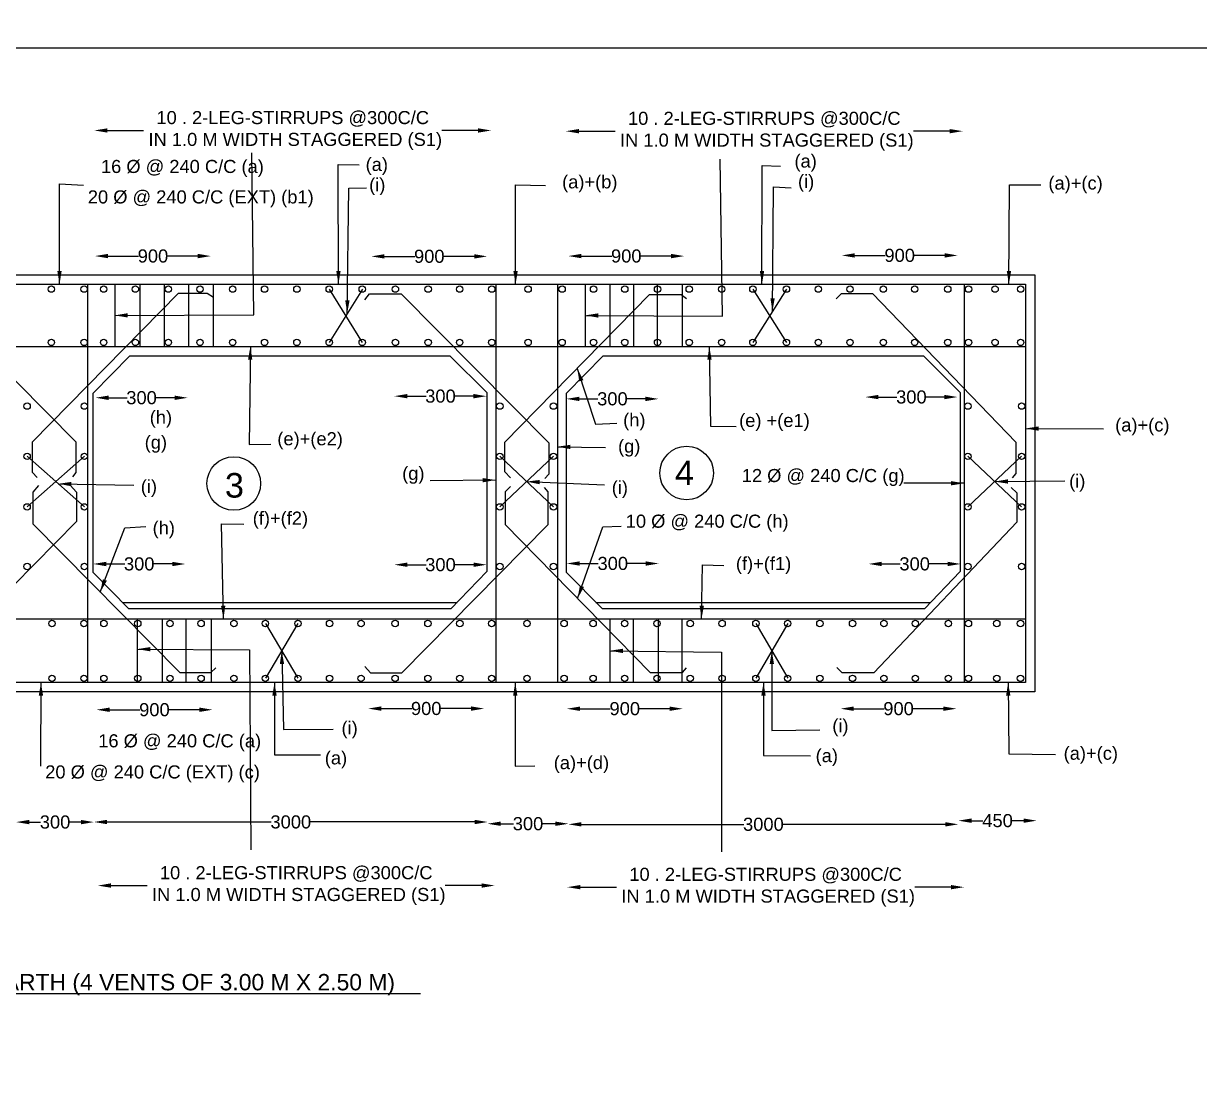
# Model space of a CAD drawing. Header units: millimetres. Extents: x 5124 to 2511772, y 2311 to 44400941.
# Drawn here: x 2504405 to 2507998, y 44397688 to 44400937 of the extents above; entities that cross this region are included whole.
import ezdxf

# ---------------------------------------------------------------- set-up
doc = ezdxf.new("R2010")
doc.units = ezdxf.units.MM
doc.header["$MEASUREMENT"] = 0
for name, color, linetype in [('DIMENSION', 7, 'Continuous'), ('DRAWING', 2, 'Continuous'), ('TEXT', 7, 'Continuous')]:
    doc.layers.add(name, color=color, linetype=linetype)
doc.styles.get("Standard").update_dxf_attribs({"font": 'arial.ttf', "height": 40})
doc.dimstyles.get("Standard").update_dxf_attribs({"dimtxt": 40, "dimasz": 40, "dimexe": 0.18, "dimexo": 0.0625, "dimgap": 0.09, "dimtad": 0, "dimdec": 0, "dimzin": 0, "dimdsep": 46, "dimtxsty": 'Standard', "dimcen": 0.09, "dimse1": 1, "dimse2": 1, "dimclrd": 1, "dimadec": 0, "dimazin": 0, "dimtfac": 1, "dimtdec": 0, "dimtofl": 0, "dimtmove": 0, "dimatfit": 3, "dimfxl": 1, "dimtolj": 1, "dimtzin": 0, "dimarcsym": 0})

# ---------------------------------------------------------------- blocks, each defined once
blk = doc.blocks.new('*D58')
at = {"layer": 'Defpoints', "color": 0}
for p in [(2504623.7, 44400225.5), (2504977.9, 44400226.3), (2504977.9, 44400225.5)]:
    blk.add_point(p, dxfattribs=at)
at = {"layer": 'DIMENSION', "color": 1, "lineweight": -2}
for p, q in [((2504663.7, 44400226.3), (2504756.6, 44400226.3)), ((2504937.9, 44400226.3), (2504845, 44400226.3))]:
    blk.add_line(p, q, dxfattribs=at)
at = {"layer": 'DIMENSION', "color": 1}
for points in [[(2504663.7, 44400233), (2504663.7, 44400219.7), (2504623.7, 44400226.3)], [(2504937.9, 44400233), (2504937.9, 44400219.7), (2504977.9, 44400226.3)]]:
    blk.add_solid(points, dxfattribs=at)
at = {"layer": 'DIMENSION', "color": 0, "insert": (2504800.8, 44400226.3), "char_height": 40, "attachment_point": 5}
blk.add_mtext('\\A1;900', dxfattribs=at)
blk = doc.blocks.new('*D59')
at = {"layer": 'Defpoints', "color": 0}
for p in [(2505822.3, 44400225.4), (2505468, 44400224.6), (2505822.3, 44400224.6)]:
    blk.add_point(p, dxfattribs=at)
at = {"layer": 'DIMENSION', "color": 1, "lineweight": -2}
for p, q in [((2505508, 44400225.4), (2505600.9, 44400225.4)), ((2505782.3, 44400225.4), (2505689.3, 44400225.4))]:
    blk.add_line(p, q, dxfattribs=at)
at = {"layer": 'DIMENSION', "color": 1}
for points in [[(2505508, 44400232), (2505508, 44400218.7), (2505468, 44400225.4)], [(2505782.3, 44400232), (2505782.3, 44400218.7), (2505822.3, 44400225.4)]]:
    blk.add_solid(points, dxfattribs=at)
at = {"layer": 'DIMENSION', "color": 0, "insert": (2505645.1, 44400225.4), "char_height": 40, "attachment_point": 5}
blk.add_mtext('\\A1;900', dxfattribs=at)
blk = doc.blocks.new('*D60')
at = {"layer": 'Defpoints', "color": 0}
for p in [(2506069.9, 44400225.5), (2506424.1, 44400226.3), (2506424.1, 44400225.5)]:
    blk.add_point(p, dxfattribs=at)
at = {"layer": 'DIMENSION', "color": 1, "lineweight": -2}
for p, q in [((2506109.9, 44400226.3), (2506202.8, 44400226.3)), ((2506384.1, 44400226.3), (2506291.2, 44400226.3))]:
    blk.add_line(p, q, dxfattribs=at)
at = {"layer": 'DIMENSION', "color": 1}
for points in [[(2506109.9, 44400233), (2506109.9, 44400219.7), (2506069.9, 44400226.3)], [(2506384.1, 44400233), (2506384.1, 44400219.7), (2506424.1, 44400226.3)]]:
    blk.add_solid(points, dxfattribs=at)
at = {"layer": 'DIMENSION', "color": 0, "insert": (2506247, 44400226.3), "char_height": 40, "attachment_point": 5}
blk.add_mtext('\\A1;900', dxfattribs=at)
blk = doc.blocks.new('*D61')
at = {"layer": 'Defpoints', "color": 0}
for p in [(2506905.3, 44400227.5), (2507259.6, 44400228.3), (2507259.6, 44400227.5)]:
    blk.add_point(p, dxfattribs=at)
at = {"layer": 'DIMENSION', "color": 1, "lineweight": -2}
for p, q in [((2506945.3, 44400228.3), (2507038.2, 44400228.3)), ((2507219.6, 44400228.3), (2507126.7, 44400228.3))]:
    blk.add_line(p, q, dxfattribs=at)
at = {"layer": 'DIMENSION', "color": 1}
for points in [[(2506945.3, 44400235), (2506945.3, 44400221.6), (2506905.3, 44400228.3)], [(2507219.6, 44400235), (2507219.6, 44400221.6), (2507259.6, 44400228.3)]]:
    blk.add_solid(points, dxfattribs=at)
at = {"layer": 'DIMENSION', "color": 0, "insert": (2507082.5, 44400228.3), "char_height": 40, "attachment_point": 5}
blk.add_mtext('\\A1;900', dxfattribs=at)
blk = doc.blocks.new('*D62')
at = {"layer": 'Defpoints', "color": 0}
for p in [(2506901.9, 44398842.2), (2507256.1, 44398843), (2507256.1, 44398842.2)]:
    blk.add_point(p, dxfattribs=at)
at = {"layer": 'DIMENSION', "color": 1, "lineweight": -2}
for p, q in [((2506941.9, 44398843), (2507034.8, 44398843)), ((2507216.1, 44398843), (2507123.2, 44398843))]:
    blk.add_line(p, q, dxfattribs=at)
at = {"layer": 'DIMENSION', "color": 1}
for points in [[(2506941.9, 44398849.7), (2506941.9, 44398836.4), (2506901.9, 44398843)], [(2507216.1, 44398849.7), (2507216.1, 44398836.4), (2507256.1, 44398843)]]:
    blk.add_solid(points, dxfattribs=at)
at = {"layer": 'DIMENSION', "color": 0, "insert": (2507079, 44398843), "char_height": 40, "attachment_point": 5}
blk.add_mtext('\\A1;900', dxfattribs=at)
blk = doc.blocks.new('*D63')
at = {"layer": 'Defpoints', "color": 0}
for p in [(2506065.4, 44398842.1), (2506419.6, 44398842.9), (2506419.6, 44398842.1)]:
    blk.add_point(p, dxfattribs=at)
at = {"layer": 'DIMENSION', "color": 1, "lineweight": -2}
for p, q in [((2506105.4, 44398842.9), (2506198.3, 44398842.9)), ((2506379.6, 44398842.9), (2506286.7, 44398842.9))]:
    blk.add_line(p, q, dxfattribs=at)
at = {"layer": 'DIMENSION', "color": 1}
for points in [[(2506105.4, 44398849.6), (2506105.4, 44398836.3), (2506065.4, 44398842.9)], [(2506379.6, 44398849.6), (2506379.6, 44398836.3), (2506419.6, 44398842.9)]]:
    blk.add_solid(points, dxfattribs=at)
at = {"layer": 'DIMENSION', "color": 0, "insert": (2506242.5, 44398842.9), "char_height": 40, "attachment_point": 5}
blk.add_mtext('\\A1;900', dxfattribs=at)
blk = doc.blocks.new('*D64')
at = {"layer": 'Defpoints', "color": 0}
for p in [(2505458.6, 44398842.6), (2505812.9, 44398843.4), (2505812.9, 44398842.6)]:
    blk.add_point(p, dxfattribs=at)
at = {"layer": 'DIMENSION', "color": 1, "lineweight": -2}
for p, q in [((2505498.6, 44398843.4), (2505591.5, 44398843.4)), ((2505772.9, 44398843.4), (2505680, 44398843.4))]:
    blk.add_line(p, q, dxfattribs=at)
at = {"layer": 'DIMENSION', "color": 1}
for points in [[(2505498.6, 44398850.1), (2505498.6, 44398836.7), (2505458.6, 44398843.4)], [(2505772.9, 44398850.1), (2505772.9, 44398836.7), (2505812.9, 44398843.4)]]:
    blk.add_solid(points, dxfattribs=at)
at = {"layer": 'DIMENSION', "color": 0, "insert": (2505635.7, 44398843.4), "char_height": 40, "attachment_point": 5}
blk.add_mtext('\\A1;900', dxfattribs=at)
blk = doc.blocks.new('*D65')
at = {"layer": 'Defpoints', "color": 0}
for p in [(2504628.2, 44398839), (2504982.5, 44398839.8), (2504982.5, 44398839)]:
    blk.add_point(p, dxfattribs=at)
at = {"layer": 'DIMENSION', "color": 1, "lineweight": -2}
for p, q in [((2504668.2, 44398839.8), (2504761.1, 44398839.8)), ((2504942.5, 44398839.8), (2504849.5, 44398839.8))]:
    blk.add_line(p, q, dxfattribs=at)
at = {"layer": 'DIMENSION', "color": 1}
for points in [[(2504668.2, 44398846.5), (2504668.2, 44398833.2), (2504628.2, 44398839.8)], [(2504942.5, 44398846.5), (2504942.5, 44398833.2), (2504982.5, 44398839.8)]]:
    blk.add_solid(points, dxfattribs=at)
at = {"layer": 'DIMENSION', "color": 0, "insert": (2504805.3, 44398839.8), "char_height": 40, "attachment_point": 5}
blk.add_mtext('\\A1;900', dxfattribs=at)
blk = doc.blocks.new('*D73')
at = {"layer": 'Defpoints', "color": 0}
for p in [(2504625, 44399792.7), (2504906.8, 44399793.3), (2504906.8, 44399791.4)]:
    blk.add_point(p, dxfattribs=at)
at = {"layer": 'DIMENSION', "color": 1, "lineweight": -2}
for p, q in [((2504665, 44399793.3), (2504721.7, 44399793.3)), ((2504866.8, 44399793.3), (2504810.1, 44399793.3))]:
    blk.add_line(p, q, dxfattribs=at)
at = {"layer": 'DIMENSION', "color": 1}
for points in [[(2504665, 44399799.9), (2504665, 44399786.6), (2504625, 44399793.3)], [(2504866.8, 44399799.9), (2504866.8, 44399786.6), (2504906.8, 44399793.3)]]:
    blk.add_solid(points, dxfattribs=at)
at = {"layer": 'DIMENSION', "color": 0, "insert": (2504765.9, 44399793.3), "char_height": 40, "attachment_point": 5}
blk.add_mtext('\\A1;300', dxfattribs=at)
blk = doc.blocks.new('*D74')
at = {"layer": 'Defpoints', "color": 0}
for p in [(2505538.4, 44399797.5), (2505820.2, 44399798.1), (2505820.2, 44399796.2)]:
    blk.add_point(p, dxfattribs=at)
at = {"layer": 'DIMENSION', "color": 1, "lineweight": -2}
for p, q in [((2505578.4, 44399798.1), (2505635.1, 44399798.1)), ((2505780.2, 44399798.1), (2505723.5, 44399798.1))]:
    blk.add_line(p, q, dxfattribs=at)
at = {"layer": 'DIMENSION', "color": 1}
for points in [[(2505578.4, 44399804.8), (2505578.4, 44399791.4), (2505538.4, 44399798.1)], [(2505780.2, 44399804.8), (2505780.2, 44399791.4), (2505820.2, 44399798.1)]]:
    blk.add_solid(points, dxfattribs=at)
at = {"layer": 'DIMENSION', "color": 0, "insert": (2505679.3, 44399798.1), "char_height": 40, "attachment_point": 5}
blk.add_mtext('\\A1;300', dxfattribs=at)
blk = doc.blocks.new('*D75')
at = {"layer": 'Defpoints', "color": 0}
for p in [(2506063.8, 44399789.2), (2506345.6, 44399789.8), (2506345.6, 44399787.9)]:
    blk.add_point(p, dxfattribs=at)
at = {"layer": 'DIMENSION', "color": 1, "lineweight": -2}
for p, q in [((2506103.8, 44399789.8), (2506160.5, 44399789.8)), ((2506305.6, 44399789.8), (2506248.9, 44399789.8))]:
    blk.add_line(p, q, dxfattribs=at)
at = {"layer": 'DIMENSION', "color": 1}
for points in [[(2506103.8, 44399796.5), (2506103.8, 44399783.1), (2506063.8, 44399789.8)], [(2506305.6, 44399796.5), (2506305.6, 44399783.1), (2506345.6, 44399789.8)]]:
    blk.add_solid(points, dxfattribs=at)
at = {"layer": 'DIMENSION', "color": 0, "insert": (2506204.7, 44399789.8), "char_height": 40, "attachment_point": 5}
blk.add_mtext('\\A1;300', dxfattribs=at)
blk = doc.blocks.new('*D76')
at = {"layer": 'Defpoints', "color": 0}
for p in [(2506977.3, 44399794.8), (2507259.1, 44399795.5), (2507259.1, 44399793.6)]:
    blk.add_point(p, dxfattribs=at)
at = {"layer": 'DIMENSION', "color": 1, "lineweight": -2}
for p, q in [((2507017.3, 44399795.5), (2507074, 44399795.5)), ((2507219.1, 44399795.5), (2507162.4, 44399795.5))]:
    blk.add_line(p, q, dxfattribs=at)
at = {"layer": 'DIMENSION', "color": 1}
for points in [[(2507017.3, 44399802.1), (2507017.3, 44399788.8), (2506977.3, 44399795.5)], [(2507219.1, 44399802.1), (2507219.1, 44399788.8), (2507259.1, 44399795.5)]]:
    blk.add_solid(points, dxfattribs=at)
at = {"layer": 'DIMENSION', "color": 0, "insert": (2507118.2, 44399795.5), "char_height": 40, "attachment_point": 5}
blk.add_mtext('\\A1;300', dxfattribs=at)
blk = doc.blocks.new('*D77')
at = {"layer": 'Defpoints', "color": 0}
for p in [(2506987.3, 44399284.8), (2507269.1, 44399285.4), (2507269.1, 44399283.5)]:
    blk.add_point(p, dxfattribs=at)
at = {"layer": 'DIMENSION', "color": 1, "lineweight": -2}
for p, q in [((2507027.3, 44399285.4), (2507084, 44399285.4)), ((2507229.1, 44399285.4), (2507172.4, 44399285.4))]:
    blk.add_line(p, q, dxfattribs=at)
at = {"layer": 'DIMENSION', "color": 1}
for points in [[(2507027.3, 44399292.1), (2507027.3, 44399278.8), (2506987.3, 44399285.4)], [(2507229.1, 44399292.1), (2507229.1, 44399278.8), (2507269.1, 44399285.4)]]:
    blk.add_solid(points, dxfattribs=at)
at = {"layer": 'DIMENSION', "color": 0, "insert": (2507128.2, 44399285.4), "char_height": 40, "attachment_point": 5}
blk.add_mtext('\\A1;300', dxfattribs=at)
blk = doc.blocks.new('*D78')
at = {"layer": 'Defpoints', "color": 0}
for p in [(2506064.8, 44399286.1), (2506346.7, 44399286.7), (2506346.7, 44399284.9)]:
    blk.add_point(p, dxfattribs=at)
at = {"layer": 'DIMENSION', "color": 1, "lineweight": -2}
for p, q in [((2506104.8, 44399286.7), (2506161.6, 44399286.7)), ((2506306.7, 44399286.7), (2506250, 44399286.7))]:
    blk.add_line(p, q, dxfattribs=at)
at = {"layer": 'DIMENSION', "color": 1}
for points in [[(2506104.8, 44399293.4), (2506104.8, 44399280.1), (2506064.8, 44399286.7)], [(2506306.7, 44399293.4), (2506306.7, 44399280.1), (2506346.7, 44399286.7)]]:
    blk.add_solid(points, dxfattribs=at)
at = {"layer": 'DIMENSION', "color": 0, "insert": (2506205.8, 44399286.7), "char_height": 40, "attachment_point": 5}
blk.add_mtext('\\A1;300', dxfattribs=at)
blk = doc.blocks.new('*D79')
at = {"layer": 'Defpoints', "color": 0}
for p in [(2505538.4, 44399282.4), (2505820.3, 44399283), (2505820.3, 44399281.2)]:
    blk.add_point(p, dxfattribs=at)
at = {"layer": 'DIMENSION', "color": 1, "lineweight": -2}
for p, q in [((2505578.4, 44399283), (2505635.1, 44399283)), ((2505780.3, 44399283), (2505723.5, 44399283))]:
    blk.add_line(p, q, dxfattribs=at)
at = {"layer": 'DIMENSION', "color": 1}
for points in [[(2505578.4, 44399289.7), (2505578.4, 44399276.4), (2505538.4, 44399283)], [(2505780.3, 44399289.7), (2505780.3, 44399276.4), (2505820.3, 44399283)]]:
    blk.add_solid(points, dxfattribs=at)
at = {"layer": 'DIMENSION', "color": 0, "insert": (2505679.3, 44399283), "char_height": 40, "attachment_point": 5}
blk.add_mtext('\\A1;300', dxfattribs=at)
blk = doc.blocks.new('*D80')
at = {"layer": 'Defpoints', "color": 0}
for p in [(2504617.9, 44399284.6), (2504899.7, 44399285.3), (2504899.7, 44399283.4)]:
    blk.add_point(p, dxfattribs=at)
at = {"layer": 'DIMENSION', "color": 1, "lineweight": -2}
for p, q in [((2504657.9, 44399285.3), (2504714.6, 44399285.3)), ((2504859.7, 44399285.3), (2504803, 44399285.3))]:
    blk.add_line(p, q, dxfattribs=at)
at = {"layer": 'DIMENSION', "color": 1}
for points in [[(2504657.9, 44399291.9), (2504657.9, 44399278.6), (2504617.9, 44399285.3)], [(2504859.7, 44399291.9), (2504859.7, 44399278.6), (2504899.7, 44399285.3)]]:
    blk.add_solid(points, dxfattribs=at)
at = {"layer": 'DIMENSION', "color": 0, "insert": (2504758.8, 44399285.3), "char_height": 40, "attachment_point": 5}
blk.add_mtext('\\A1;300', dxfattribs=at)
blk = doc.blocks.new('*D121')
at = {"layer": 'Defpoints', "color": 0}
for p in [(2507501.2, 44398500.8), (2507261.9, 44398492.5), (2507501.2, 44398497.5)]:
    blk.add_point(p, dxfattribs=at)
at = {"layer": 'DIMENSION', "color": 1, "lineweight": -2}
for p, q in [((2507301.9, 44398500.8), (2507336.5, 44398500.8)), ((2507461.2, 44398500.8), (2507426.6, 44398500.8))]:
    blk.add_line(p, q, dxfattribs=at)
at = {"layer": 'DIMENSION', "color": 1}
for points in [[(2507301.9, 44398507.5), (2507301.9, 44398494.2), (2507261.9, 44398500.8)], [(2507461.2, 44398507.5), (2507461.2, 44398494.2), (2507501.2, 44398500.8)]]:
    blk.add_solid(points, dxfattribs=at)
at = {"layer": 'DIMENSION', "color": 0, "insert": (2507381.5, 44398500.8), "char_height": 40, "attachment_point": 5}
blk.add_mtext('\\A1;450', dxfattribs=at)
blk = doc.blocks.new('*D122')
at = {"layer": 'Defpoints', "color": 0}
for p in [(2507261.9, 44398500.8), (2506070.2, 44398490.9), (2506070.2, 44398489.6)]:
    blk.add_point(p, dxfattribs=at)
at = {"layer": 'DIMENSION', "color": 1, "lineweight": -2}
for p, q in [((2506110.2, 44398489.6), (2506606.3, 44398489.6)), ((2507221.9, 44398489.6), (2506725.8, 44398489.6))]:
    blk.add_line(p, q, dxfattribs=at)
at = {"layer": 'DIMENSION', "color": 1}
for points in [[(2506110.2, 44398496.3), (2506110.2, 44398483), (2506070.2, 44398489.6)], [(2507221.9, 44398496.3), (2507221.9, 44398483), (2507261.9, 44398489.6)]]:
    blk.add_solid(points, dxfattribs=at)
at = {"layer": 'DIMENSION', "color": 0, "insert": (2506666, 44398489.6), "char_height": 40, "attachment_point": 5}
blk.add_mtext('\\A1;3000', dxfattribs=at)
blk = doc.blocks.new('*D123')
at = {"layer": 'Defpoints', "color": 0}
for p in [(2505823.4, 44398494.3), (2505823.4, 44398491.4), (2506070.2, 44398490.9)]:
    blk.add_point(p, dxfattribs=at)
at = {"layer": 'DIMENSION', "color": 1, "lineweight": -2}
for p, q in [((2505863.4, 44398491.4), (2505902.6, 44398491.4)), ((2506030.2, 44398491.4), (2505991, 44398491.4))]:
    blk.add_line(p, q, dxfattribs=at)
at = {"layer": 'DIMENSION', "color": 1}
for points in [[(2505863.4, 44398498.1), (2505863.4, 44398484.8), (2505823.4, 44398491.4)], [(2506030.2, 44398498.1), (2506030.2, 44398484.8), (2506070.2, 44398491.4)]]:
    blk.add_solid(points, dxfattribs=at)
at = {"layer": 'DIMENSION', "color": 0, "insert": (2505946.8, 44398491.4), "char_height": 40, "attachment_point": 5}
blk.add_mtext('\\A1;300', dxfattribs=at)
blk = doc.blocks.new('*D124')
at = {"layer": 'Defpoints', "color": 0}
for p in [(2504620.5, 44398496.8), (2504620.5, 44398494.9), (2505823.4, 44398491.4)]:
    blk.add_point(p, dxfattribs=at)
at = {"layer": 'DIMENSION', "color": 1, "lineweight": -2}
for p, q in [((2504660.5, 44398496.8), (2505162.2, 44398496.8)), ((2505783.4, 44398496.8), (2505281.7, 44398496.8))]:
    blk.add_line(p, q, dxfattribs=at)
at = {"layer": 'DIMENSION', "color": 1}
for points in [[(2504660.5, 44398503.4), (2504660.5, 44398490.1), (2504620.5, 44398496.8)], [(2505783.4, 44398503.4), (2505783.4, 44398490.1), (2505823.4, 44398496.8)]]:
    blk.add_solid(points, dxfattribs=at)
at = {"layer": 'DIMENSION', "color": 0, "insert": (2505222, 44398496.8), "char_height": 40, "attachment_point": 5}
blk.add_mtext('\\A1;3000', dxfattribs=at)
blk = doc.blocks.new('*D125')
at = {"layer": 'Defpoints', "color": 0}
for p in [(2504382.9, 44398497.9), (2504382.9, 44398496.5), (2504620.5, 44398496.8)]:
    blk.add_point(p, dxfattribs=at)
at = {"layer": 'DIMENSION', "color": 1, "lineweight": -2}
for p, q in [((2504422.9, 44398496.5), (2504457.5, 44398496.5)), ((2504580.5, 44398496.5), (2504545.9, 44398496.5))]:
    blk.add_line(p, q, dxfattribs=at)
at = {"layer": 'DIMENSION', "color": 1}
for points in [[(2504422.9, 44398503.1), (2504422.9, 44398489.8), (2504382.9, 44398496.5)], [(2504580.5, 44398503.1), (2504580.5, 44398489.8), (2504620.5, 44398496.5)]]:
    blk.add_solid(points, dxfattribs=at)
at = {"layer": 'DIMENSION', "color": 0, "insert": (2504501.7, 44398496.5), "char_height": 40, "attachment_point": 5}
blk.add_mtext('\\A1;300', dxfattribs=at)
blk = doc.blocks.new('*D136')
at = {"layer": 'Defpoints', "color": 0}
for p in [(2505834.1, 44400610.2), (2505834.1, 44400048), (2504621.7, 44400042.2)]:
    blk.add_point(p, dxfattribs=at)
at = {"layer": 'DIMENSION', "color": 1, "lineweight": -2}
for p, q in [((2504661.7, 44400610.2), (2504772.4, 44400610.2)), ((2505794.1, 44400610.2), (2505683.3, 44400610.2))]:
    blk.add_line(p, q, dxfattribs=at)
at = {"layer": 'DIMENSION', "color": 1}
for points in [[(2504661.7, 44400616.8), (2504661.7, 44400603.5), (2504621.7, 44400610.2)], [(2505794.1, 44400616.8), (2505794.1, 44400603.5), (2505834.1, 44400610.2)]]:
    blk.add_solid(points, dxfattribs=at)
at = {"layer": 'DIMENSION', "color": 0, "insert": (2505227.9, 44400610.2), "char_height": 40, "attachment_point": 5}
blk.add_mtext('\\A1;10 . 2-LEG-STIRRUPS @300C/C\\P IN 1.0 M WIDTH STAGGERED (S1)', dxfattribs=at)
blk = doc.blocks.new('*D137')
at = {"layer": 'Defpoints', "color": 0}
for p in [(2507274.9, 44400608), (2507274.9, 44400045.8), (2506062.5, 44400040)]:
    blk.add_point(p, dxfattribs=at)
at = {"layer": 'DIMENSION', "color": 1, "lineweight": -2}
for p, q in [((2506102.5, 44400608), (2506213.3, 44400608)), ((2507234.9, 44400608), (2507124.2, 44400608))]:
    blk.add_line(p, q, dxfattribs=at)
at = {"layer": 'DIMENSION', "color": 1}
for points in [[(2506102.5, 44400614.6), (2506102.5, 44400601.3), (2506062.5, 44400608)], [(2507234.9, 44400614.6), (2507234.9, 44400601.3), (2507274.9, 44400608)]]:
    blk.add_solid(points, dxfattribs=at)
at = {"layer": 'DIMENSION', "color": 0, "insert": (2506668.7, 44400608), "char_height": 40, "attachment_point": 5}
blk.add_mtext('\\A1;10 . 2-LEG-STIRRUPS @300C/C\\P IN 1.0 M WIDTH STAGGERED (S1)', dxfattribs=at)
blk = doc.blocks.new('*D138')
at = {"layer": 'Defpoints', "color": 0}
for p in [(2507279, 44398297.6), (2506066.6, 44397729.6), (2507279, 44397735.4)]:
    blk.add_point(p, dxfattribs=at)
at = {"layer": 'DIMENSION', "color": 1, "lineweight": -2}
for p, q in [((2506106.6, 44398297.6), (2506217.3, 44398297.6)), ((2507239, 44398297.6), (2507128.3, 44398297.6))]:
    blk.add_line(p, q, dxfattribs=at)
at = {"layer": 'DIMENSION', "color": 1}
for points in [[(2506106.6, 44398304.3), (2506106.6, 44398291), (2506066.6, 44398297.6)], [(2507239, 44398304.3), (2507239, 44398291), (2507279, 44398297.6)]]:
    blk.add_solid(points, dxfattribs=at)
at = {"layer": 'DIMENSION', "color": 0, "insert": (2506672.8, 44398297.6), "char_height": 40, "attachment_point": 5}
blk.add_mtext('\\A1;10 . 2-LEG-STIRRUPS @300C/C\\P IN 1.0 M WIDTH STAGGERED (S1)', dxfattribs=at)
blk = doc.blocks.new('*D139')
at = {"layer": 'Defpoints', "color": 0}
for p in [(2505844.7, 44398302.5), (2504632.3, 44397734.6), (2505844.7, 44397740.3)]:
    blk.add_point(p, dxfattribs=at)
at = {"layer": 'DIMENSION', "color": 1, "lineweight": -2}
for p, q in [((2504672.3, 44398302.5), (2504783, 44398302.5)), ((2505804.7, 44398302.5), (2505694, 44398302.5))]:
    blk.add_line(p, q, dxfattribs=at)
at = {"layer": 'DIMENSION', "color": 1}
for points in [[(2504672.3, 44398309.2), (2504672.3, 44398295.9), (2504632.3, 44398302.5)], [(2505804.7, 44398309.2), (2505804.7, 44398295.9), (2505844.7, 44398302.5)]]:
    blk.add_solid(points, dxfattribs=at)
at = {"layer": 'DIMENSION', "color": 0, "insert": (2505238.5, 44398302.5), "char_height": 40, "attachment_point": 5}
blk.add_mtext('\\A1;10 . 2-LEG-STIRRUPS @300C/C\\P IN 1.0 M WIDTH STAGGERED (S1)', dxfattribs=at)

msp = doc.modelspace()

# ---------------------------------------------------------------- linework, layer by layer
at = {"layer": 'DIMENSION', "color": 0}
msp.add_lwpolyline([(2511301.9, 44393022.6), (2500679.3, 44393006.7), (2500679.3, 44400863.2), (2511273.2, 44400863.2)], close=True, dxfattribs=at)
for centre in [(2506431.5, 44399563.3), (2505047.8, 44399531.3)]:
    msp.add_circle(centre, 81.9, dxfattribs=at)
at = {"layer": 'DRAWING', "color": 0}
for points in [[(2501496, 44400169), (2507495.5, 44400169), (2507495.5, 44398894.5), (2501496, 44398894.5)], [(2501524.5, 44400140.5), (2507467, 44400140.5), (2507467, 44398923), (2501524.5, 44398923)]]:
    msp.add_lwpolyline(points, close=True, dxfattribs=at)
for points in [[(2504601, 44400140.5), (2504601, 44398923)], [(2504684, 44400140.5), (2504684, 44399949.5)], [(2504761.1, 44400140.5), (2504761.1, 44399949.5)], [(2504834.8, 44400140.5), (2504834.8, 44399949.5)], [(2504909.8, 44400140.5), (2504909.8, 44399949.5)], [(2504984.7, 44400140.5), (2504984.7, 44399949.5)], [(2505440.7, 44400125.6), (2505339.4, 44399962.4)], [(2505339.4, 44400125.3), (2505440.1, 44399962.4)], [(2505848, 44400140.5), (2505848, 44398923)], [(2506036.5, 44400140.5), (2506036.5, 44398923)], [(2506121.5, 44400140.5), (2506121.5, 44399949.5)], [(2506197.1, 44400140.5), (2506197.1, 44399949.5)], [(2506268.9, 44400140.5), (2506268.9, 44399949.5)], [(2506341.8, 44400140.5), (2506341.8, 44399949.5)], [(2506417.9, 44400140.5), (2506417.9, 44399949.5)], [(2506736.5, 44400125.3), (2506633.8, 44399962.4)], [(2506633.8, 44400125.3), (2506736.5, 44399962.4)], [(2507279, 44400140.5), (2507279, 44398923)], [(2504003.7, 44400097.3), (2504023.7, 44400115.9), (2504112, 44400115.9), (2504565.4, 44399659), (2504565.4, 44399564.6), (2504554.5, 44399551.8)], [(2504447.3, 44399549.3), (2504432.9, 44399564.9), (2504432.9, 44399658.8), (2504878.6, 44400112.9), (2504966.2, 44400112.9), (2504985.4, 44400100.5)], [(2505447.7, 44400092.9), (2505462.5, 44400111.2), (2505559.3, 44400111.2), (2506010, 44399655.2), (2506010, 44399559.3), (2505997.7, 44399546.5)], [(2505892.9, 44399548.9), (2505876.4, 44399566.9), (2505876.4, 44399657.3), (2506318.2, 44400109.1), (2506415.1, 44400109.1), (2506430.8, 44400096.7)], [(2506888.6, 44400095.2), (2506905, 44400111.9), (2506999.6, 44400111.9), (2507437.3, 44399657.9), (2507437.3, 44399562.2), (2507426, 44399549)], [(2501524.5, 44399949.5), (2507467, 44399949.5)], [(2504618, 44399807), (2504730, 44399921.5), (2505708.4, 44399921.5), (2505820.5, 44399809.4), (2505820.5, 44399262.8), (2505711.4, 44399148.1), (2504727.4, 44399148.1), (2504618.2, 44399259.3), (2504618, 44399807)], [(2506064.4, 44399807), (2506176.4, 44399921.5), (2507154.8, 44399921.5), (2507266.9, 44399809.4), (2507266.9, 44399262.8), (2507157.8, 44399148.1), (2506173.9, 44399148.1), (2506064.7, 44399259.3), (2506064.4, 44399807)], [(2504591.2, 44399614.3), (2504416.3, 44399459.9)], [(2504416.3, 44399614.3), (2504591.2, 44399459.9)], [(2506024.7, 44399614.3), (2505860.7, 44399459.9)], [(2505860.7, 44399614.3), (2506024.7, 44399459.9)], [(2507455.1, 44399614.3), (2507290.8, 44399459.9)], [(2507290.8, 44399614.3), (2507455.1, 44399459.9)], [(2504548.1, 44399525.9), (2504566.8, 44399504.5), (2504566.8, 44399414.8), (2504116.6, 44398958.4), (2504025.1, 44398958.4), (2504009.5, 44398970.8)], [(2504451.1, 44399524.7), (2504433.3, 44399504.5), (2504433.3, 44399407.6), (2504882.5, 44398953.9), (2504977.8, 44398953.9), (2504992.9, 44398968.1)], [(2505447.8, 44398971.9), (2505465.1, 44398952.8), (2505561.4, 44398952.8), (2506008.6, 44399405.8), (2506008.6, 44399505.6), (2505996.8, 44399518.8)], [(2505893.3, 44399521.6), (2505876.7, 44399505.5), (2505876.7, 44399405.8), (2506319.7, 44398953.2), (2506418.7, 44398953.2), (2506431.5, 44398967.9)], [(2507423.5, 44399519.2), (2507440.4, 44399502.3), (2507440.4, 44399413), (2507003.8, 44398953.1), (2506906.7, 44398953.1), (2506890.2, 44398968.8)], [(2504707.9, 44399167.9), (2505730.2, 44399167.8)], [(2506154.4, 44399167.9), (2507176.6, 44399167.8)], [(2501524.5, 44399117.5), (2507467, 44399117.5)], [(2504752.9, 44399117.5), (2504752.9, 44398923)], [(2504828.9, 44399117.5), (2504828.9, 44398923)], [(2504901.6, 44399117.5), (2504901.6, 44398923)], [(2504978.9, 44399117.5), (2504978.9, 44398923)], [(2506196.9, 44399117.5), (2506196.9, 44398923)], [(2506268.1, 44399117.5), (2506268.1, 44398923)], [(2506344.5, 44399117.5), (2506344.5, 44398923)], [(2506417.3, 44399117.5), (2506417.3, 44398923)], [(2505243.9, 44399103.4), (2505144.3, 44398936)], [(2505144.3, 44399103.4), (2505243.9, 44398936)], [(2506740.2, 44399103.4), (2506643.1, 44398936)], [(2506643.1, 44399103.4), (2506740.2, 44398936)]]:
    msp.add_lwpolyline(points, dxfattribs=at)
for centre in [(2504490.4, 44400125.3), (2504590.5, 44400125.3), (2504650.2, 44400125.3), (2504747.2, 44400125.3), (2504847.9, 44400125.3), (2504944.7, 44400125.3), (2505044.3, 44400125.3), (2505141.8, 44400125.3), (2505240.5, 44400125.3), (2505339.4, 44400125.3), (2505440.1, 44400125.3), (2505541.6, 44400125.3), (2505641.7, 44400125.3), (2505738, 44400125.3), (2505836.1, 44400125.3), (2505947.2, 44400125.3), (2506051.1, 44400125.3), (2506147, 44400125.3), (2506242.5, 44400125.3), (2506342.5, 44400125.3), (2506439.3, 44400125.3), (2506538.7, 44400125.3), (2506633.8, 44400125.3), (2506736.5, 44400125.3), (2506833.9, 44400125.3), (2506930.7, 44400125.3), (2507032.3, 44400125.3), (2507128.3, 44400125.3), (2507229.5, 44400125.3), (2507292.8, 44400125.3), (2507373.9, 44400125.3), (2507452.1, 44400125.3), (2504490.4, 44399962.4), (2504590.5, 44399962.4), (2504650.2, 44399962.4), (2504747.2, 44399962.4), (2504847.9, 44399962.4), (2504944.7, 44399962.4), (2505044.3, 44399962.4), (2505141.8, 44399962.4), (2505240.5, 44399962.4), (2505339.4, 44399962.4), (2505440.1, 44399962.4), (2505541.6, 44399962.4), (2505641.7, 44399962.4), (2505738, 44399962.4), (2505836.1, 44399962.4), (2505947.2, 44399962.4), (2506051.1, 44399962.4), (2506147, 44399962.4), (2506242.5, 44399962.4), (2506342.5, 44399962.4), (2506439.3, 44399962.4), (2506538.7, 44399962.4), (2506633.8, 44399962.4), (2506736.5, 44399962.4), (2506833.9, 44399962.4), (2506930.7, 44399962.4), (2507032.3, 44399962.4), (2507128.3, 44399962.4), (2507229.5, 44399962.4), (2507292.8, 44399962.4), (2507373.9, 44399962.4), (2507452.1, 44399962.4), (2504416.3, 44399767.7), (2504591.2, 44399767.7), (2505860.7, 44399767.7), (2506024.7, 44399767.7), (2507290.8, 44399767.7), (2507455.1, 44399767.7), (2504416.3, 44399614.3), (2504591.2, 44399614.3), (2505860.7, 44399614.3), (2506024.7, 44399614.3), (2507290.8, 44399614.3), (2507455.1, 44399614.3), (2504416.3, 44399459.9), (2504591.2, 44399459.9), (2505860.7, 44399459.9), (2506024.7, 44399459.9), (2507290.8, 44399459.9), (2507455.1, 44399459.9), (2504416.3, 44399277.6), (2504591.2, 44399277.6), (2505860.7, 44399277.6), (2506024.7, 44399277.6), (2507290.8, 44399277.6), (2507455.1, 44399277.6), (2504492.3, 44399103.4), (2504590, 44399103.4), (2504650.9, 44399103.4), (2504754.5, 44399103.4), (2504852.8, 44399103.4), (2504947.9, 44399103.4), (2505048.2, 44399103.4), (2505144.3, 44399103.4), (2505243.9, 44399103.4), (2505340.3, 44399103.4), (2505436.7, 44399103.4), (2505540.7, 44399103.4), (2505640.8, 44399103.4), (2505738.5, 44399103.4), (2505835.7, 44399103.4), (2505943.7, 44399103.4), (2506057.1, 44399103.4), (2506145.8, 44399103.4), (2506242, 44399103.4), (2506340.8, 44399103.4), (2506442.4, 44399103.4), (2506539.8, 44399103.4), (2506643.1, 44399103.4), (2506740.2, 44399103.4), (2506838.6, 44399103.4), (2506938.5, 44399103.4), (2507034.3, 44399103.4), (2507130.2, 44399103.4), (2507231.1, 44399103.4), (2507292.6, 44399103.4), (2507379.1, 44399103.4), (2507451.6, 44399103.4), (2504492.3, 44398936), (2504590, 44398936), (2504650.9, 44398936), (2504754.5, 44398936), (2504852.8, 44398936), (2504947.9, 44398936), (2505048.2, 44398936), (2505144.3, 44398936), (2505243.9, 44398936), (2505340.3, 44398936), (2505436.7, 44398936), (2505540.7, 44398936), (2505640.8, 44398936), (2505738.5, 44398936), (2505835.7, 44398936), (2505943.7, 44398936), (2506057.1, 44398936), (2506145.8, 44398936), (2506242, 44398936), (2506340.8, 44398936), (2506442.4, 44398936), (2506539.8, 44398936), (2506643.1, 44398936), (2506740.2, 44398936), (2506838.6, 44398936), (2506938.5, 44398936), (2507034.3, 44398936), (2507130.2, 44398936), (2507231.1, 44398936), (2507292.6, 44398936), (2507379.1, 44398936), (2507451.6, 44398936)]:
    msp.add_circle(centre, 9.72, dxfattribs=at)

# ---------------------------------------------------------------- texts
at = {"layer": 'TEXT', "color": 0}
for s, height, p in [('16 Ø @ 240 C/C (a)', 40, (2504641.9, 44400480.2)), ('(a)', 40, (2505450.6, 44400486.5)), ('(a)', 40, (2506760.9, 44400496.7)), ('(i)', 40, (2506771.7, 44400434.7)), ('(i)', 40, (2505461.4, 44400424.5)), (' (a)+(b)', 40, (2506035.4, 44400433.2)), ('(a)+(c)', 40, (2507536.8, 44400429.6)), ('20 Ø @ 240 C/C (EXT) (b1)', 40, (2504601.8, 44400387.1)), ('(h)', 40, (2504790.9, 44399713.8)), ('(h)', 40, (2506237.5, 44399705.7)), ('(e) +(e1)', 40, (2506591.9, 44399704.1)), ('(a)+(c)', 40, (2507740.8, 44399690.2)), ('(e)+(e2)', 40, (2505180.8, 44399648)), ('(g)', 40, (2504775.5, 44399637.4)), ('(g)', 40, (2506221.9, 44399625.6)), ('(g)', 40, (2505562.3, 44399542.4)), ('4', 75, (2506395.9, 44399526.5)), ('(i)', 40, (2504763.6, 44399502.3)), ('3', 75, (2505020.6, 44399488.2)), ('12 Ø @ 240 C/C (g)', 40, (2506599.9, 44399535.6)), ('(i)', 40, (2507600.2, 44399518.8)), ('(i)', 40, (2506202.6, 44399499.2)), ('(f)+(f2)', 40, (2505105.6, 44399405.4)), ('10 Ø @ 240 C/C (h)', 40, (2506245.4, 44399396.1)), ('(h)', 40, (2504799.7, 44399375.9)), ('(f)+(f1)', 40, (2506581.9, 44399266.7)), ('(i)', 40, (2505376.9, 44398764.3)), ('(i)', 40, (2506876.5, 44398771.1)), ('16 Ø @ 240 C/C (a)', 40, (2504633.6, 44398724.9)), ('(a)', 40, (2506825.6, 44398679.7)), ('(a)+(c)', 40, (2507583.4, 44398687)), ('(a)', 40, (2505325.9, 44398672.8)), ('(a)+(d)', 40, (2506025.4, 44398658.3)), ('20 Ø @ 240 C/C (EXT) (c)', 40, (2504471.6, 44398629.8)), ('%%UR.C.C DETAILS OF BOX  UNDER EARTH (4 VENTS OF 3.00 M X 2.50 M)    ', 50, (2503208, 44397982.3))]:
    msp.add_text(s, height=height, dxfattribs=at).set_placement(p)

# ---------------------------------------------------------------- dimensions: what is measured, and where the dimension line sits
at = {"layer": 'DIMENSION', "color": 0}
for base, p1, p2, text, picture, middle in [((2505834.1, 44400610.2), (2504621.7, 44400042.2), (2505834.1, 44400048), '10 . 2-LEG-STIRRUPS @300C/C\\P IN 1.0 M WIDTH STAGGERED (S1)', '*D136', (2505227.9, 44400610.2)), ((2507274.9, 44400608), (2506062.5, 44400040), (2507274.9, 44400045.8), '10 . 2-LEG-STIRRUPS @300C/C\\P IN 1.0 M WIDTH STAGGERED (S1)', '*D137', (2506668.7, 44400608)), ((2504977.9, 44400226.3), (2504623.7, 44400225.5), (2504977.9, 44400225.5), '900', '*D58', (2504800.8, 44400226.3)), ((2505822.3, 44400225.4), (2505468, 44400224.6), (2505822.3, 44400224.6), '900', '*D59', (2505645.1, 44400225.4)), ((2506424.1, 44400226.3), (2506069.9, 44400225.5), (2506424.1, 44400225.5), '900', '*D60', (2506247, 44400226.3)), ((2507259.6, 44400228.3), (2506905.3, 44400227.5), (2507259.6, 44400227.5), '900', '*D61', (2507082.5, 44400228.3)), ((2504906.8, 44399793.3), (2504625, 44399792.7), (2504906.8, 44399791.4), '300', '*D73', (2504765.9, 44399793.3)), ((2505820.2, 44399798.1), (2505538.4, 44399797.5), (2505820.2, 44399796.2), '300', '*D74', (2505679.3, 44399798.1)), ((2506345.6, 44399789.8), (2506063.8, 44399789.2), (2506345.6, 44399787.9), '300', '*D75', (2506204.7, 44399789.8)), ((2507259.1, 44399795.5), (2506977.3, 44399794.8), (2507259.1, 44399793.6), '300', '*D76', (2507118.2, 44399795.5)), ((2504899.7, 44399285.3), (2504617.9, 44399284.6), (2504899.7, 44399283.4), '300', '*D80', (2504758.8, 44399285.3)), ((2505820.3, 44399283), (2505538.4, 44399282.4), (2505820.3, 44399281.2), '300', '*D79', (2505679.3, 44399283)), ((2506346.7, 44399286.7), (2506064.8, 44399286.1), (2506346.7, 44399284.9), '300', '*D78', (2506205.8, 44399286.7)), ((2507269.1, 44399285.4), (2506987.3, 44399284.8), (2507269.1, 44399283.5), '300', '*D77', (2507128.2, 44399285.4)), ((2504982.5, 44398839.8), (2504628.2, 44398839), (2504982.5, 44398839), '900', '*D65', (2504805.3, 44398839.8)), ((2505812.9, 44398843.4), (2505458.6, 44398842.6), (2505812.9, 44398842.6), '900', '*D64', (2505635.7, 44398843.4)), ((2506419.6, 44398842.9), (2506065.4, 44398842.1), (2506419.6, 44398842.1), '900', '*D63', (2506242.5, 44398842.9)), ((2507256.1, 44398843), (2506901.9, 44398842.2), (2507256.1, 44398842.2), '900', '*D62', (2507079, 44398843)), ((2505844.7, 44398302.5), (2504632.3, 44397734.6), (2505844.7, 44397740.3), '10 . 2-LEG-STIRRUPS @300C/C\\P IN 1.0 M WIDTH STAGGERED (S1)', '*D139', (2505238.5, 44398302.5)), ((2507279, 44398297.6), (2506066.6, 44397729.6), (2507279, 44397735.4), '10 . 2-LEG-STIRRUPS @300C/C\\P IN 1.0 M WIDTH STAGGERED (S1)', '*D138', (2506672.8, 44398297.6)), ((2504382.9, 44398496.5), (2504620.5, 44398496.8), (2504382.9, 44398497.9), '300', '*D125', (2504501.7, 44398496.5)), ((2504620.5, 44398496.8), (2505823.4, 44398491.4), (2504620.5, 44398494.9), '3000', '*D124', (2505222, 44398496.8)), ((2505823.4, 44398491.4), (2506070.2, 44398490.9), (2505823.4, 44398494.3), '300', '*D123', (2505946.8, 44398491.4)), ((2506070.2, 44398489.6), (2507261.9, 44398500.8), (2506070.2, 44398490.9), '3000', '*D122', (2506666, 44398489.6)), ((2507501.2, 44398500.8), (2507261.9, 44398492.5), (2507501.2, 44398497.5), '450', '*D121', (2507381.5, 44398500.8))]:
    dim = msp.add_linear_dim(base=base, p1=p1, p2=p2, text=text, dimstyle='Standard', dxfattribs=at)
    dim.commit()
    dim.dimension.update_dxf_attribs({"geometry": picture, "text_midpoint": middle})

# ---------------------------------------------------------------- leaders
for points in [[(2504684, 44400045), (2505108.6, 44400046.3), (2505103, 44400542.2)], [(2506121.5, 44400045), (2506540.9, 44400042.3), (2506533.7, 44400522.2)], [(2505367.6, 44400140.5), (2505366.9, 44400506), (2505431.1, 44400505.3)], [(2506661.7, 44400140.5), (2506661.8, 44400503.5), (2506718.5, 44400500.6)], [(2504515.3, 44400140.5), (2504515.3, 44400446.6), (2504588.7, 44400443)], [(2505908.8, 44400140.5), (2505908.8, 44400443.8), (2506000.4, 44400442.4)], [(2507416.1, 44400140.5), (2507417.9, 44400444.4), (2507513.4, 44400443.8)], [(2505394.4, 44400051), (2505399.3, 44400433.6), (2505452.8, 44400434.4)], [(2506693.7, 44400057.3), (2506696.8, 44400437.8), (2506750.5, 44400434.9)], [(2505098.4, 44399949.5), (2505094.9, 44399650.2), (2505160.7, 44399651.4)], [(2506500.8, 44399949.5), (2506503.9, 44399706.1), (2506582.8, 44399705.6)], [(2506097.3, 44399883.2), (2506152.8, 44399712.6), (2506218.2, 44399715.5)], [(2507467, 44399699.3), (2507705, 44399698.1)], [(2506036.5, 44399643.7), (2506183.2, 44399640.8)], [(2505848, 44399541.9), (2505647.7, 44399539.1)], [(2505942.7, 44399537.1), (2506180.3, 44399527.6)], [(2507373, 44399537.1), (2507587.3, 44399539)], [(2504511.5, 44399530.3), (2504742.3, 44399526.1)], [(2507279, 44399531.8), (2507095.1, 44399532.7)], [(2504639.7, 44399199.1), (2504715, 44399396), (2504779.2, 44399399.4)], [(2505016.2, 44399117.5), (2505010.4, 44399407.9), (2505078.3, 44399407)], [(2506098.2, 44399179.5), (2506175.3, 44399398.5), (2506231.4, 44399400.6)], [(2506477, 44399117.5), (2506479.9, 44399282.2), (2506545, 44399280.2)], [(2504752.9, 44399025.1), (2505095.9, 44399022.7), (2505099.8, 44398411.5)], [(2505194.1, 44399019.7), (2505199.6, 44398779.5), (2505351.7, 44398780.2)], [(2506196.9, 44399020.2), (2506537.8, 44399015.5), (2506537.9, 44398406)], [(2506691.7, 44399019.7), (2506692, 44398776.3), (2506838.9, 44398778.3)], [(2504458.7, 44398923), (2504457.1, 44398667.9)], [(2505172.2, 44398923), (2505171.7, 44398702.2), (2505312.4, 44398702.5)], [(2505907.8, 44398923), (2505907.8, 44398667.1), (2505968.1, 44398668.3)], [(2506666.3, 44398923), (2506666.3, 44398700.4), (2506810.3, 44398699.4)], [(2507413.8, 44398923), (2507415.7, 44398705.4), (2507558.6, 44398702.8)]]:
    msp.add_leader(points, dimstyle='Standard', override={"dimgap": 0.09, "dimtad": 0}, dxfattribs=at)

doc.saveas('drawing.dxf')
